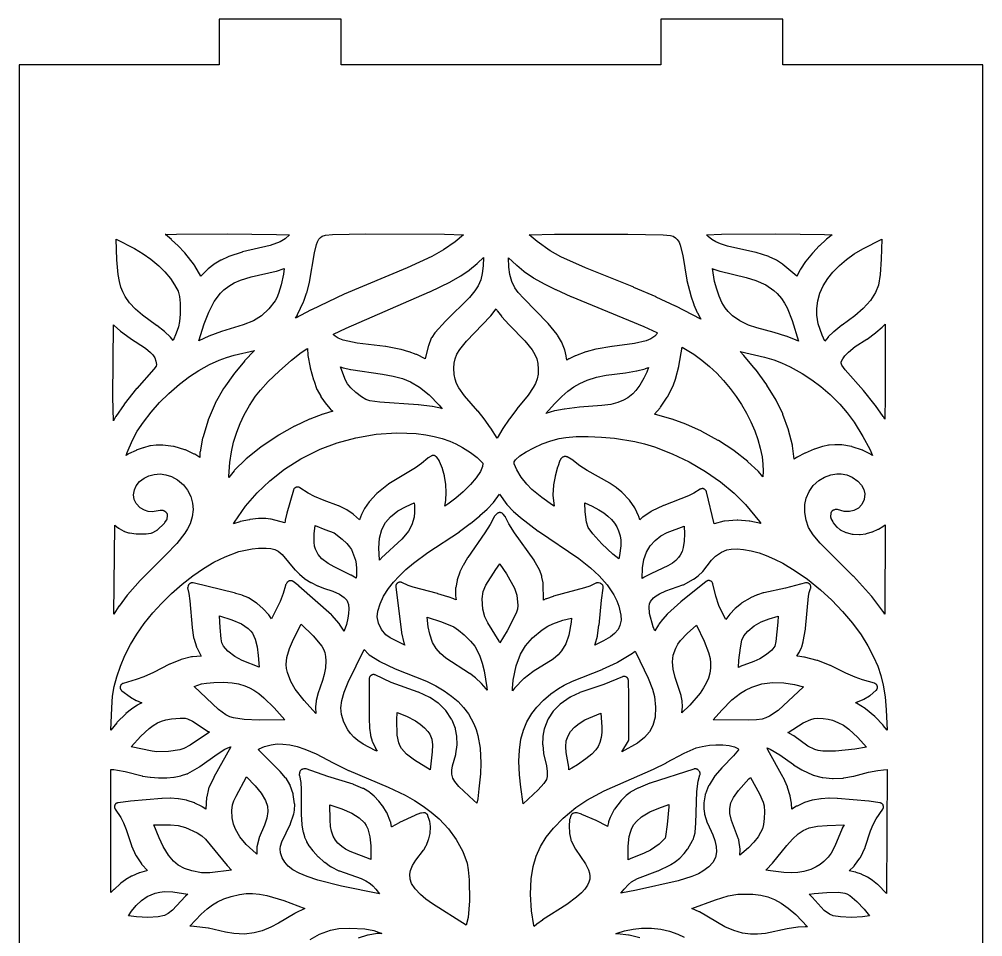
# Model space of a CAD drawing. Header units: millimetres. Extents: x 10 to 410, y 18 to 283.
# Drawn here: x 10 to 73.3, y 86.8 to 147 of the extents above; entities that cross this region are included whole.
import ezdxf

# ---------------------------------------------------------------- set-up
doc = ezdxf.new("R2010")
doc.units = ezdxf.units.MM
doc.layers.add('CUT', color=1, linetype='Continuous')

msp = doc.modelspace()

# ---------------------------------------------------------------- linework, layer by layer
at = {"layer": 'CUT'}
for points in [[(73.268, 144), (60.134, 144), (60.134, 147), (52.134, 147), (52.134, 144), (31.134, 144), (31.134, 147), (23.134, 147), (23.134, 144), (10, 144), (10, 24), (23.134, 24), (23.134, 21), (31.134, 21), (31.134, 24), (52.134, 24), (52.134, 21), (60.134, 21), (60.134, 24), (73.268, 24)], [(20.006, 132.528), (19.989, 132.542), (19.596, 132.857), (19.585, 132.864), (20.321, 132.884), (23.653, 132.904), (26.898, 132.868), (27.751, 132.839), (27.46, 132.593), (27.135, 132.388), (26.474, 132.155), (24.652, 131.723), (24.628, 131.716), (23.758, 131.424), (23.727, 131.412), (23.254, 131.188), (23.227, 131.174), (22.809, 130.917), (22.781, 130.897), (22.411, 130.604), (22.39, 130.586), (21.912, 130.122), (21.527, 130.821), (21.515, 130.84), (21.502, 130.858), (20.87, 131.664), (20.853, 131.683), (20.439, 132.121), (20.427, 132.133)], [(29.172, 127.918), (28.133, 127.376), (28.262, 127.577), (28.281, 127.61), (28.674, 128.453), (28.686, 128.481), (28.869, 129.02), (28.875, 129.04), (29.05, 129.711), (29.055, 129.734), (29.39, 131.666), (29.515, 132.205), (29.584, 132.397), (29.677, 132.565), (29.78, 132.677), (29.897, 132.759), (30.102, 132.817), (30.566, 132.861), (32.747, 132.903), (37.932, 132.888), (39.168, 132.85), (38.629, 132.395), (37.856, 131.859), (37.093, 131.422), (35.478, 130.678), (31.343, 128.96), (31.33, 128.954), (29.18, 127.922)], [(51.834, 128.764), (51.825, 128.768), (50.359, 129.397), (50.354, 129.399), (47.18, 130.686), (45.564, 131.4), (44.865, 131.805), (44.016, 132.406), (43.488, 132.845), (43.503, 132.846), (45.156, 132.883), (49.966, 132.897), (52.28, 132.848), (52.768, 132.805), (52.942, 132.755), (53.094, 132.655), (53.199, 132.549), (53.325, 132.357), (53.41, 132.163), (53.584, 131.484), (53.837, 129.875), (53.842, 129.849), (54.098, 128.855), (54.105, 128.833), (54.298, 128.276), (54.306, 128.257), (54.523, 127.754), (54.533, 127.733), (54.74, 127.345), (54.749, 127.33), (54.766, 127.303), (53.112, 128.162), (53.102, 128.167)], [(55.134, 132.856), (56.12, 132.89), (59.674, 132.901), (62.877, 132.866), (63.387, 132.843), (63.013, 132.557), (62.993, 132.541), (62.551, 132.133), (62.537, 132.12), (62.106, 131.664), (62.094, 131.65), (61.652, 131.114), (61.638, 131.094), (61.292, 130.59), (61.273, 130.558), (61.083, 130.182), (61.073, 130.16), (61.065, 130.136), (61.063, 130.13), (60.146, 130.9), (60.117, 130.921), (59.716, 131.177), (59.687, 131.194), (59.245, 131.406), (59.211, 131.42), (58.386, 131.688), (58.36, 131.695), (56.518, 132.105), (56.053, 132.258), (55.734, 132.397), (55.475, 132.544), (55.238, 132.731)], [(18.127, 131.602), (18.639, 131.241), (19.157, 130.814), (19.555, 130.425), (19.928, 129.98), (20.203, 129.561), (20.424, 129.144), (20.529, 128.805), (20.57, 128.358), (20.57, 127.647), (20.53, 127.159), (20.456, 126.804), (20.311, 126.379), (20.098, 125.912), (19.925, 126.121), (19.9, 126.147), (19.548, 126.477), (19.532, 126.491), (19.032, 126.89), (19.022, 126.898), (18.102, 127.566), (17.624, 127.973), (17.246, 128.376), (16.953, 128.799), (16.801, 129.095), (16.676, 129.42), (16.576, 129.776), (16.488, 130.243), (16.399, 131.203), (16.358, 132.551), (17.572, 131.939)], [(62.47, 127.008), (62.37, 127.571), (62.363, 128.013), (62.43, 128.512), (62.575, 129.006), (62.798, 129.494), (63.097, 129.974), (63.426, 130.388), (63.868, 130.84), (64.321, 131.224), (64.83, 131.588), (65.393, 131.93), (66.645, 132.551), (66.609, 131.248), (66.532, 130.243), (66.418, 129.532), (66.229, 129.06), (65.888, 128.534), (65.41, 128.001), (64.871, 127.53), (64.03, 126.92), (64.019, 126.912), (63.489, 126.486), (63.472, 126.471), (63.128, 126.147), (63.108, 126.126), (62.89, 125.874), (62.72, 126.258)], [(37.07, 126.08), (37.058, 126.052), (36.867, 125.556), (36.857, 125.523), (36.653, 124.696), (36.097, 124.983), (36.066, 124.996), (35.61, 125.166), (35.589, 125.173), (35.084, 125.317), (35.06, 125.322), (34.069, 125.51), (34.048, 125.513), (32.181, 125.728), (31.277, 125.931), (30.951, 126.059), (30.736, 126.191), (30.643, 126.288), (30.628, 126.318), (31.468, 126.715), (36.947, 129.106), (36.956, 129.11), (38.32, 129.765), (38.338, 129.775), (38.986, 130.146), (39.006, 130.159), (39.549, 130.536), (39.568, 130.55), (40.076, 130.971), (40.087, 130.981), (40.485, 131.347), (40.455, 130.814), (40.399, 130.3), (40.3, 129.882), (40.137, 129.505), (39.921, 129.17), (39.557, 128.735), (38.001, 127.19), (37.992, 127.18), (37.31, 126.439), (37.296, 126.422), (37.283, 126.404), (37.086, 126.107)], [(45.805, 125.337), (45.63, 125.776), (45.621, 125.795), (45.611, 125.814), (45.349, 126.262), (45.326, 126.296), (44.738, 127.031), (44.718, 127.053), (43.124, 128.66), (42.77, 129.065), (42.553, 129.362), (42.336, 129.785), (42.212, 130.237), (42.153, 130.732), (42.118, 131.337), (42.658, 130.852), (42.668, 130.844), (43.141, 130.458), (43.159, 130.445), (43.772, 130.023), (43.792, 130.011), (44.462, 129.627), (44.476, 129.619), (45.22, 129.251), (45.23, 129.246), (46.229, 128.8), (46.237, 128.797), (51.017, 126.826), (51.857, 126.431), (51.92, 126.396), (51.746, 126.197), (51.482, 126.017), (51.177, 125.888), (50.41, 125.709), (48.93, 125.522), (48.917, 125.52), (47.877, 125.338), (47.855, 125.333), (47.23, 125.17), (47.202, 125.161), (46.529, 124.909), (46.506, 124.899), (46.11, 124.709), (46.085, 124.695), (45.95, 124.613), (45.915, 124.877), (45.91, 124.904), (45.818, 125.297), (45.812, 125.317)], [(23.76, 129.484), (24.119, 129.693), (24.527, 129.873), (25.221, 130.092), (26.87, 130.464), (26.894, 130.47), (27.4, 130.634), (27.347, 130.261), (27.194, 129.563), (27.03, 129), (26.919, 128.72), (26.8, 128.507), (26.399, 127.986), (25.903, 127.523), (25.387, 127.189), (24.698, 126.929), (23.288, 126.501), (23.271, 126.495), (22.453, 126.191), (22.438, 126.185), (21.785, 125.896), (22.144, 127.007), (22.445, 127.779), (22.801, 128.464), (23.204, 129.005), (23.443, 129.24)], [(60.259, 128.355), (60.417, 128.058), (60.748, 127.224), (61.171, 125.855), (60.871, 125.994), (60.853, 126.002), (60.356, 126.192), (60.34, 126.197), (59.577, 126.438), (59.564, 126.441), (58.433, 126.736), (57.887, 126.925), (57.309, 127.203), (56.834, 127.536), (56.559, 127.804), (56.353, 128.063), (56.139, 128.412), (55.955, 128.811), (55.797, 129.268), (55.663, 129.784), (55.518, 130.632), (55.585, 130.602), (55.608, 130.593), (56.001, 130.459), (56.027, 130.452), (57.727, 130.052), (58.364, 129.854), (59.031, 129.553), (59.559, 129.194), (59.763, 129.002), (60.051, 128.662)], [(42.186, 120.761), (42.178, 120.75), (41.765, 120.138), (41.757, 120.125), (41.381, 119.496), (40.96, 120.154), (40.953, 120.165), (40.536, 120.754), (40.527, 120.766), (40.131, 121.267), (40.122, 121.277), (39.244, 122.281), (38.865, 122.806), (38.717, 123.09), (38.622, 123.366), (38.566, 123.665), (38.535, 124.085), (38.553, 124.41), (38.619, 124.708), (38.741, 125.003), (38.93, 125.315), (39.377, 125.865), (40.938, 127.501), (40.958, 127.523), (41.316, 127.989), (41.39, 127.861), (41.412, 127.828), (41.662, 127.506), (41.675, 127.49), (42.177, 126.933), (42.185, 126.924), (43.203, 125.888), (43.682, 125.293), (43.862, 124.988), (43.983, 124.696), (44.052, 124.401), (44.081, 124.023), (44.064, 123.687), (44.006, 123.383), (43.896, 123.082), (43.757, 122.818), (43.407, 122.311), (42.679, 121.419), (42.671, 121.409)], [(17.699, 122.752), (16.89, 121.731), (16.878, 121.714), (16.342, 120.925), (16.329, 120.903), (16.179, 120.63), (16.151, 122.177), (16.183, 126.943), (16.239, 126.883), (16.261, 126.862), (16.635, 126.535), (16.653, 126.521), (17.284, 126.055), (17.297, 126.045), (18.284, 125.403), (18.626, 125.126), (18.768, 124.972), (18.892, 124.775), (18.973, 124.558), (19.011, 124.342), (18.985, 124.233), (18.845, 124.023), (17.71, 122.766)], [(65.443, 122.62), (65.433, 122.632), (64.23, 123.976), (64.011, 124.288), (63.963, 124.415), (63.977, 124.5), (64.073, 124.709), (64.205, 124.896), (64.443, 125.151), (64.889, 125.511), (65.666, 125.992), (65.685, 126.004), (66.237, 126.41), (66.255, 126.424), (66.666, 126.781), (66.681, 126.795), (66.857, 126.972), (66.854, 122.235), (66.831, 120.749), (66.743, 120.894), (66.733, 120.91), (66.224, 121.642), (66.213, 121.656)], [(28.888, 125.371), (28.92, 125.385), (28.954, 124.955), (28.958, 124.924), (29.108, 124.14), (29.113, 124.12), (29.328, 123.322), (29.335, 123.299), (29.551, 122.701), (29.568, 122.664), (29.792, 122.247), (29.81, 122.218), (30.149, 121.735), (30.166, 121.714), (30.411, 121.429), (30.428, 121.41), (30.582, 121.26), (29.957, 121.078), (29.937, 121.071), (29.072, 120.744), (29.052, 120.736), (28.095, 120.288), (28.078, 120.279), (27.058, 119.709), (27.04, 119.698), (25.875, 118.923), (25.855, 118.908), (24.891, 118.135), (24.869, 118.116), (24.137, 117.388), (24.113, 117.361), (23.761, 116.905), (23.76, 117.001), (23.831, 117.889), (23.939, 118.607), (24.076, 119.224), (24.277, 119.887), (24.5, 120.464), (24.767, 121.029), (25.116, 121.647), (25.522, 122.259), (25.831, 122.655), (26.352, 123.217), (27.06, 123.905), (27.867, 124.619), (28.514, 125.13)], [(53.307, 124.225), (53.535, 125.479), (54.297, 125.011), (54.816, 124.625), (55.318, 124.204), (55.797, 123.752), (56.25, 123.272), (56.676, 122.767), (57.071, 122.241), (57.433, 121.696), (57.76, 121.137), (58.049, 120.565), (58.299, 119.984), (58.506, 119.398), (58.662, 118.842), (58.778, 118.264), (58.832, 117.79), (58.843, 117.32), (58.829, 116.966), (58.535, 117.3), (58.517, 117.318), (57.852, 117.949), (57.832, 117.967), (56.935, 118.669), (56.915, 118.683), (55.913, 119.338), (55.895, 119.349), (54.825, 119.936), (54.807, 119.945), (53.779, 120.412), (53.761, 120.42), (52.881, 120.745), (52.859, 120.752), (51.719, 121.067), (52.08, 121.497), (52.099, 121.522), (52.547, 122.194), (52.562, 122.218), (52.919, 122.897), (52.928, 122.917), (52.936, 122.937), (53.105, 123.431), (53.111, 123.453), (53.303, 124.207)], [(18.153, 120.554), (18.656, 121.208), (19.213, 121.837), (19.815, 122.433), (20.514, 123.036), (21.181, 123.536), (21.802, 123.941), (22.492, 124.326), (23.118, 124.613), (23.611, 124.797), (24.117, 124.944), (25.445, 125.258), (24.794, 124.575), (24.781, 124.56), (24.145, 123.79), (24.131, 123.772), (23.434, 122.774), (23.42, 122.753), (22.874, 121.797), (22.86, 121.767), (22.409, 120.701), (22.399, 120.674), (22.047, 119.514), (22.039, 119.485), (21.871, 118.601), (21.867, 118.578), (21.866, 118.556), (21.857, 118.218), (21.52, 118.436), (21.488, 118.454), (20.915, 118.724), (20.895, 118.732), (20.875, 118.739), (20.18, 118.945), (20.159, 118.95), (20.137, 118.954), (19.434, 119.044), (19.395, 119.046), (19.017, 119.042), (18.983, 119.039), (18.611, 118.988), (18.576, 118.981), (18.153, 118.867), (18.131, 118.859), (17.687, 118.697), (17.666, 118.689), (17.171, 118.46), (17.145, 118.446), (17.012, 118.367), (17.076, 118.551), (17.43, 119.362), (17.751, 119.945)], [(65.404, 119.606), (65.845, 118.782), (66.02, 118.365), (65.928, 118.428), (65.899, 118.446), (65.42, 118.695), (65.4, 118.704), (65.378, 118.712), (64.696, 118.936), (64.674, 118.942), (64.652, 118.947), (64.014, 119.047), (63.979, 119.05), (63.579, 119.062), (63.55, 119.061), (63.173, 119.034), (63.134, 119.028), (62.767, 118.947), (62.74, 118.94), (62.226, 118.773), (62.205, 118.765), (61.598, 118.515), (61.575, 118.505), (61.075, 118.244), (61.057, 118.234), (61.04, 118.222), (60.892, 118.115), (60.779, 118.992), (60.772, 119.027), (60.51, 120.018), (60.503, 120.04), (60.143, 121.057), (60.133, 121.082), (59.729, 121.951), (59.713, 121.98), (59.094, 122.981), (59.082, 122.999), (58.338, 124.019), (58.326, 124.034), (57.586, 124.915), (57.573, 124.929), (57.332, 125.179), (58.933, 124.804), (59.543, 124.631), (60.044, 124.452), (60.623, 124.185), (61.406, 123.74), (62.051, 123.323), (62.639, 122.887), (63.244, 122.366), (63.883, 121.722), (64.364, 121.166), (64.82, 120.537)], [(31.429, 123.301), (31.241, 123.764), (31.102, 124.17), (31.271, 124.114), (31.298, 124.107), (31.76, 124.003), (31.781, 123.999), (33.85, 123.702), (34.552, 123.572), (35.156, 123.406), (35.687, 123.194), (36.283, 122.851), (36.913, 122.346), (37.576, 121.671), (37.779, 121.429), (37.773, 121.431), (37.747, 121.438), (37.145, 121.565), (37.118, 121.569), (36.206, 121.673), (36.195, 121.674), (33.672, 121.857), (33.03, 121.954), (32.759, 122.044), (32.468, 122.208), (32.098, 122.485), (31.766, 122.803), (31.561, 123.06)], [(48.847, 121.712), (48.264, 121.632), (46.796, 121.53), (46.782, 121.528), (45.811, 121.41), (45.792, 121.407), (45.164, 121.288), (45.138, 121.282), (44.585, 121.121), (45.143, 121.75), (45.639, 122.24), (46.022, 122.574), (46.407, 122.856), (46.806, 123.09), (47.295, 123.309), (47.911, 123.5), (48.532, 123.626), (49.806, 123.787), (49.819, 123.789), (50.534, 123.915), (50.554, 123.92), (51.097, 124.058), (51.131, 124.069), (51.312, 124.141), (51.206, 123.829), (51.022, 123.426), (50.753, 122.971), (50.498, 122.63), (50.284, 122.403), (49.969, 122.148), (49.688, 121.98), (49.31, 121.827)], [(30.98, 115.051), (30.953, 115.062), (30.013, 115.405), (29.377, 115.674), (28.97, 115.886), (28.428, 116.241), (28.404, 116.255), (28.379, 116.267), (28.353, 116.276), (28.326, 116.282), (28.299, 116.286), (28.272, 116.287), (28.244, 116.286), (28.217, 116.281), (28.19, 116.274), (28.165, 116.265), (28.14, 116.253), (28.116, 116.238), (28.094, 116.221), (28.074, 116.203), (28.056, 116.182), (28.04, 116.16), (28.026, 116.136), (28.015, 116.111), (28.006, 116.085), (27.571, 114.579), (27.567, 114.562), (27.466, 114.105), (27.46, 114.072), (27.447, 113.932), (26.547, 114.175), (26.524, 114.18), (26.502, 114.183), (26.191, 114.215), (26.161, 114.217), (25.741, 114.215), (25.71, 114.213), (25.141, 114.147), (25.116, 114.143), (24.514, 114.019), (24.485, 114.011), (24.078, 113.88), (24.139, 113.979), (24.863, 115.021), (25.614, 115.903), (26.444, 116.7), (27.419, 117.46), (28.497, 118.135), (29.756, 118.763), (30.869, 119.185), (32.107, 119.522), (33.446, 119.75), (34.777, 119.841), (35.46, 119.833), (36.053, 119.793), (36.7, 119.711), (37.249, 119.605), (37.772, 119.469), (38.265, 119.302), (38.66, 119.132), (39.116, 118.89), (39.633, 118.561), (40.069, 118.228), (40.364, 117.941), (40.432, 117.845), (40.434, 117.84), (40.417, 117.63), (40.278, 117.306), (40.008, 116.898), (39.626, 116.443), (39.149, 115.968), (38.672, 115.556), (38.148, 115.16), (37.949, 115.027), (38.013, 115.41), (38.017, 115.446), (38.034, 115.897), (38.034, 115.922), (38.007, 116.451), (38.005, 116.478), (37.93, 116.984), (37.923, 117.015), (37.802, 117.472), (37.79, 117.507), (37.601, 117.964), (37.587, 117.992), (37.571, 118.018), (37.416, 118.238), (37.399, 118.26), (37.379, 118.28), (37.358, 118.298), (37.335, 118.314), (37.311, 118.328), (37.285, 118.339), (37.259, 118.347), (37.232, 118.353), (37.204, 118.356), (37.176, 118.357), (37.148, 118.354), (37.121, 118.349), (37.094, 118.341), (37.068, 118.331), (37.044, 118.318), (36.86, 118.208), (36.84, 118.195), (36.821, 118.18), (36.414, 117.831), (36.03, 117.557), (34.268, 116.489), (34.237, 116.468), (33.474, 115.852), (33.445, 115.825), (32.996, 115.343), (32.971, 115.311), (32.67, 114.876), (32.649, 114.841), (32.488, 114.516), (32.475, 114.484), (32.351, 114.131), (31.949, 114.491), (31.919, 114.514), (31.511, 114.791), (31.475, 114.811)], [(54.871, 116.183), (54.843, 116.182), (54.815, 116.179), (54.787, 116.173), (54.761, 116.164), (54.735, 116.152), (54.71, 116.138), (54.304, 115.877), (53.956, 115.704), (52.324, 115.078), (52.304, 115.07), (51.527, 114.702), (51.492, 114.682), (50.939, 114.314), (50.913, 114.294), (50.889, 114.271), (50.761, 114.133), (50.688, 114.36), (50.673, 114.397), (50.442, 114.874), (50.432, 114.893), (50.42, 114.912), (50.067, 115.418), (50.054, 115.435), (50.04, 115.451), (49.592, 115.921), (49.569, 115.943), (49.217, 116.237), (49.199, 116.251), (48.806, 116.527), (48.781, 116.543), (47.287, 117.375), (46.819, 117.685), (46.291, 118.096), (46.27, 118.111), (46.246, 118.124), (45.97, 118.264), (45.945, 118.276), (45.919, 118.285), (45.892, 118.291), (45.864, 118.294), (45.836, 118.295), (45.809, 118.293), (45.781, 118.288), (45.755, 118.28), (45.729, 118.27), (45.704, 118.258), (45.681, 118.243), (45.659, 118.225), (45.639, 118.206), (45.566, 118.128), (45.547, 118.106), (45.531, 118.082), (45.518, 118.057), (45.507, 118.031), (45.36, 117.622), (45.353, 117.6), (45.192, 117.001), (45.188, 116.983), (45.081, 116.436), (45.076, 116.396), (45.046, 115.797), (45.045, 115.776), (45.047, 115.754), (45.121, 115.028), (45.022, 115.091), (44.316, 115.608), (43.669, 116.135), (43.329, 116.464), (42.953, 116.939), (42.667, 117.416), (42.509, 117.815), (42.49, 117.941), (42.491, 117.945), (42.592, 118.083), (42.879, 118.332), (43.29, 118.603), (43.787, 118.871), (44.337, 119.117), (44.904, 119.323), (45.458, 119.474), (45.884, 119.547), (46.566, 119.599), (47.367, 119.606), (48.229, 119.57), (49.094, 119.496), (50.431, 119.287), (51.049, 119.128), (51.711, 118.919), (52.876, 118.47), (53.999, 117.931), (55.063, 117.314), (56.053, 116.627), (56.948, 115.881), (57.683, 115.137), (58.602, 114.021), (58.696, 113.885), (57.966, 114.044), (57.933, 114.049), (57.186, 114.119), (57.161, 114.12), (57.135, 114.119), (56.318, 114.049), (56.295, 114.046), (56.273, 114.041), (55.625, 113.876), (55.135, 115.966), (55.127, 115.994), (55.116, 116.02), (55.103, 116.045), (55.088, 116.068), (55.07, 116.09), (55.05, 116.11), (55.028, 116.128), (55.005, 116.143), (54.98, 116.157), (54.954, 116.167), (54.927, 116.175), (54.899, 116.18)], [(18.668, 113.268), (18.696, 113.277), (18.722, 113.288), (19.014, 113.435), (19.038, 113.449), (19.06, 113.464), (19.081, 113.482), (19.525, 113.902), (19.546, 113.924), (19.564, 113.949), (19.67, 114.106), (19.683, 114.127), (19.694, 114.15), (19.703, 114.173), (19.71, 114.196), (19.715, 114.221), (19.737, 114.366), (19.74, 114.393), (19.74, 114.42), (19.737, 114.447), (19.732, 114.473), (19.725, 114.499), (19.715, 114.525), (19.702, 114.549), (19.687, 114.571), (19.67, 114.593), (19.651, 114.612), (19.631, 114.63), (19.558, 114.685), (19.538, 114.7), (19.515, 114.713), (19.492, 114.723), (19.468, 114.732), (19.444, 114.738), (19.419, 114.742), (19.328, 114.752), (19.302, 114.754), (19.276, 114.753), (19.25, 114.75), (18.729, 114.661), (18.463, 114.678), (18.213, 114.757), (17.939, 114.924), (17.683, 115.202), (17.55, 115.476), (17.505, 115.775), (17.562, 116.104), (17.68, 116.363), (17.903, 116.645), (18.208, 116.877), (18.517, 117.022), (18.855, 117.113), (19.251, 117.144), (19.635, 117.097), (20.002, 116.981), (20.392, 116.769), (20.778, 116.44), (21.056, 116.084), (21.263, 115.675), (21.386, 115.223), (21.415, 114.805), (21.357, 114.324), (21.215, 113.872), (21.057, 113.549), (20.874, 113.257), (20.337, 112.576), (19.629, 111.824), (17.95, 110.167), (17.938, 110.154), (17.099, 109.215), (17.083, 109.195), (16.55, 108.474), (16.539, 108.457), (16.216, 107.943), (16.272, 113.793), (16.521, 113.591), (16.541, 113.577), (16.562, 113.564), (16.872, 113.392), (16.895, 113.381), (16.919, 113.372), (17.179, 113.286), (17.204, 113.278), (17.23, 113.274), (17.684, 113.213), (17.722, 113.21), (18.3, 113.212), (18.322, 113.213), (18.343, 113.215), (18.64, 113.262)], [(65.456, 116.132), (65.52, 115.85), (65.479, 115.467), (65.335, 115.144), (65.109, 114.9), (64.809, 114.737), (64.511, 114.673), (64.171, 114.689), (63.738, 114.806), (63.712, 114.812), (63.685, 114.815), (63.659, 114.815), (63.632, 114.814), (63.606, 114.809), (63.58, 114.802), (63.481, 114.771), (63.455, 114.761), (63.431, 114.749), (63.408, 114.735), (63.386, 114.719), (63.366, 114.7), (63.348, 114.679), (63.332, 114.657), (63.318, 114.634), (63.306, 114.609), (63.297, 114.583), (63.291, 114.557), (63.287, 114.53), (63.273, 114.379), (63.272, 114.354), (63.273, 114.328), (63.277, 114.302), (63.283, 114.277), (63.291, 114.253), (63.301, 114.229), (63.419, 113.993), (63.436, 113.963), (63.456, 113.936), (63.672, 113.681), (63.691, 113.661), (63.713, 113.642), (63.911, 113.486), (63.934, 113.47), (63.959, 113.456), (64.245, 113.313), (64.273, 113.301), (64.303, 113.292), (64.692, 113.195), (64.72, 113.189), (64.749, 113.186), (65.173, 113.171), (65.196, 113.171), (65.22, 113.173), (65.587, 113.222), (65.627, 113.231), (65.998, 113.336), (66.034, 113.349), (66.4, 113.51), (66.43, 113.526), (66.713, 113.695), (66.732, 113.707), (66.856, 113.796), (66.843, 108.006), (66.841, 107.929), (66.73, 108.117), (66.711, 108.145), (65.978, 109.1), (65.963, 109.118), (64.771, 110.431), (64.761, 110.441), (62.587, 112.593), (62.127, 113.152), (61.834, 113.639), (61.665, 114.108), (61.585, 114.622), (61.59, 115.135), (61.677, 115.554), (61.868, 115.996), (62.144, 116.382), (62.501, 116.705), (62.87, 116.926), (63.293, 117.084), (63.678, 117.16), (63.98, 117.16), (64.35, 117.081), (64.699, 116.929), (65.062, 116.672), (65.299, 116.412)], [(47.878, 109.982), (47.852, 109.97), (47.476, 109.787), (47.125, 109.662), (45.074, 109.112), (45.051, 109.105), (44.611, 108.946), (44.588, 108.936), (44.418, 108.858), (44.397, 109.948), (44.396, 109.97), (44.393, 109.992), (44.325, 110.379), (44.32, 110.402), (44.313, 110.424), (44.18, 110.8), (44.171, 110.822), (44.16, 110.844), (43.817, 111.454), (43.801, 111.479), (42.531, 113.27), (42.148, 113.875), (41.938, 114.302), (41.927, 114.323), (41.913, 114.343), (41.898, 114.362), (41.766, 114.514), (41.747, 114.534), (41.725, 114.552), (41.702, 114.568), (41.677, 114.582), (41.651, 114.593), (41.624, 114.601), (41.596, 114.607), (41.569, 114.609), (41.54, 114.609), (41.512, 114.606), (41.485, 114.601), (41.458, 114.592), (41.432, 114.581), (41.407, 114.567), (41.384, 114.551), (41.362, 114.533), (41.343, 114.512), (41.196, 114.342), (41.176, 114.316), (41.16, 114.288), (40.917, 113.821), (40.583, 113.289), (39.45, 111.662), (39.439, 111.644), (39.144, 111.144), (39.133, 111.123), (38.941, 110.727), (38.929, 110.697), (38.756, 110.203), (38.749, 110.182), (38.745, 110.16), (38.66, 109.688), (38.657, 109.664), (38.656, 109.64), (38.653, 109.172), (38.655, 109.14), (38.684, 108.873), (38.56, 108.93), (38.54, 108.939), (38.169, 109.076), (38.153, 109.082), (37.484, 109.282), (37.474, 109.285), (35.875, 109.701), (35.542, 109.818), (35.127, 110.012), (35.102, 110.022), (35.075, 110.03), (35.049, 110.035), (35.022, 110.038), (34.995, 110.038), (34.968, 110.035), (34.941, 110.03), (34.915, 110.023), (34.89, 110.012), (34.866, 110), (34.843, 109.985), (34.822, 109.968), (34.803, 109.949), (34.785, 109.928), (34.77, 109.906), (34.757, 109.882), (34.746, 109.857), (34.738, 109.832), (34.732, 109.805), (34.729, 109.778), (34.728, 109.751), (34.73, 109.724), (35.099, 106.737), (35.105, 106.706), (35.264, 106.05), (35.271, 106.023), (35.282, 105.998), (35.329, 105.895), (34.349, 106.385), (34.076, 106.573), (33.785, 106.94), (33.591, 107.354), (33.511, 107.768), (33.545, 108.141), (33.689, 108.62), (33.921, 109.114), (34.243, 109.62), (34.565, 110.029), (34.947, 110.444), (35.387, 110.863), (35.885, 111.285), (36.825, 111.982), (38.898, 113.351), (38.911, 113.361), (39.612, 113.883), (39.623, 113.891), (40.243, 114.398), (40.254, 114.408), (40.728, 114.84), (40.742, 114.854), (41.122, 115.251), (41.146, 115.28), (41.528, 115.808), (42.017, 115.143), (42.04, 115.115), (42.433, 114.704), (42.449, 114.689), (42.888, 114.298), (42.905, 114.284), (44.085, 113.394), (44.097, 113.386), (46.751, 111.591), (47.518, 110.985), (48.087, 110.459), (48.615, 109.857), (49.038, 109.207), (49.23, 108.819), (49.371, 108.459), (49.508, 107.864), (49.515, 107.537), (49.444, 107.191), (49.323, 106.938), (49.095, 106.662), (48.826, 106.45), (48.356, 106.181), (47.785, 105.906), (47.799, 105.934), (47.808, 105.956), (47.815, 105.979), (47.964, 106.505), (47.971, 106.541), (48.068, 107.206), (48.07, 107.22), (48.225, 108.863), (48.346, 109.651), (48.349, 109.679), (48.349, 109.706), (48.347, 109.733), (48.342, 109.76), (48.334, 109.786), (48.323, 109.812), (48.311, 109.836), (48.296, 109.859), (48.278, 109.88), (48.259, 109.9), (48.238, 109.917), (48.215, 109.933), (48.191, 109.946), (48.166, 109.957), (48.14, 109.965), (48.046, 109.99), (48.018, 109.995), (47.99, 109.998), (47.961, 109.998), (47.933, 109.995), (47.906, 109.99)], [(34.374, 114.336), (34.859, 114.719), (35.41, 115.019), (35.941, 115.239), (35.954, 115.079), (35.952, 114.637), (35.921, 114.317), (35.786, 113.804), (35.566, 113.393), (35.372, 113.138), (35.118, 112.866), (33.795, 111.628), (33.773, 111.604), (33.665, 111.476), (33.661, 111.501), (33.602, 112.272), (33.654, 112.935), (33.814, 113.506), (34.048, 113.947)], [(49.376, 111.575), (48.981, 111.88), (48.256, 112.561), (47.663, 113.205), (47.355, 113.631), (47.245, 113.987), (47.154, 114.66), (47.14, 115.251), (47.62, 115.033), (48.062, 114.793), (48.38, 114.586), (48.655, 114.369), (48.889, 114.145), (49.081, 113.911), (49.236, 113.668), (49.353, 113.415), (49.45, 113.086), (49.493, 112.799), (49.499, 112.423), (49.422, 111.792)], [(29.447, 112.211), (29.396, 112.396), (29.359, 112.672), (29.368, 113.213), (29.436, 113.771), (30.057, 113.503), (30.07, 113.497), (30.673, 113.272), (31.214, 112.863), (31.515, 112.573), (31.689, 112.368), (31.806, 112.174), (31.957, 111.843), (32.073, 111.493), (32.122, 111.251), (32.151, 110.911), (32.146, 110.478), (32.128, 110.297), (31.803, 110.496), (31.779, 110.509), (30.683, 111.041), (30.278, 111.27), (29.869, 111.58), (29.628, 111.854)], [(53.661, 113.71), (53.673, 113.204), (53.655, 112.722), (53.598, 112.324), (53.52, 112.052), (53.41, 111.817), (53.3, 111.655), (53.119, 111.462), (52.887, 111.28), (52.596, 111.105), (51.524, 110.614), (51.51, 110.607), (51.04, 110.361), (51.019, 110.349), (50.914, 110.281), (50.926, 110.991), (51.023, 111.532), (51.192, 112.011), (51.434, 112.427), (51.747, 112.786), (52.136, 113.089), (52.536, 113.306)], [(21.19, 109.946), (21.169, 109.929), (21.149, 109.91), (21.132, 109.889), (21.117, 109.866), (21.104, 109.843), (21.093, 109.818), (21.084, 109.792), (21.066, 109.722), (21.06, 109.694), (21.057, 109.665), (21.057, 109.636), (21.06, 109.607), (21.066, 109.578), (21.14, 109.3), (21.206, 108.821), (21.353, 107.063), (21.355, 107.046), (21.447, 106.417), (21.451, 106.395), (21.457, 106.373), (21.64, 105.792), (21.648, 105.771), (21.657, 105.751), (21.942, 105.179), (21.367, 105.138), (21.342, 105.135), (21.317, 105.13), (20.63, 104.952), (20.595, 104.94), (19.895, 104.655), (19.873, 104.645), (18.809, 104.102), (18.178, 103.822), (17.686, 103.64), (16.83, 103.397), (16.804, 103.388), (16.78, 103.377), (16.756, 103.364), (16.734, 103.348), (16.714, 103.33), (16.695, 103.311), (16.678, 103.29), (16.664, 103.267), (16.651, 103.243), (16.641, 103.218), (16.634, 103.191), (16.629, 103.165), (16.627, 103.138), (16.627, 103.111), (16.63, 103.084), (16.635, 103.058), (16.643, 103.032), (16.654, 103.007), (16.666, 102.983), (16.682, 102.96), (16.699, 102.94), (16.718, 102.92), (16.739, 102.903), (17.274, 102.502), (17.308, 102.481), (17.678, 102.277), (17.709, 102.262), (18.053, 102.124), (17.786, 101.982), (17.759, 101.966), (17.387, 101.714), (17.369, 101.7), (17.008, 101.409), (16.987, 101.39), (16.431, 100.839), (16.407, 100.812), (16.02, 100.315), (16.07, 101.781), (16.133, 102.563), (16.23, 103.186), (16.398, 103.834), (16.638, 104.53), (16.931, 105.217), (17.312, 105.956), (17.713, 106.619), (18.211, 107.329), (18.768, 108.022), (19.331, 108.641), (20.002, 109.298), (20.697, 109.906), (21.406, 110.463), (22.101, 110.945), (22.782, 111.352), (23.512, 111.714), (24.416, 112.046), (25.288, 112.235), (25.703, 112.274), (26.205, 112.279), (26.528, 112.249), (26.783, 112.184), (26.999, 112.077), (27.262, 111.864), (28.092, 110.86), (28.111, 110.839), (28.372, 110.58), (28.393, 110.561), (28.738, 110.283), (28.763, 110.266), (29.141, 110.023), (29.167, 110.008), (29.578, 109.802), (29.601, 109.791), (29.968, 109.647), (29.987, 109.64), (30.599, 109.451), (31.024, 109.254), (31.339, 109.03), (31.503, 108.855), (31.562, 108.759), (31.612, 108.583), (31.631, 108.289), (31.621, 107.99), (31.575, 107.682), (31.478, 107.271), (31.332, 106.836), (31.328, 106.826), (31.038, 107.293), (31.024, 107.313), (31.008, 107.332), (30.526, 107.871), (30.503, 107.893), (28.366, 109.788), (28.35, 109.802), (27.986, 110.08), (27.963, 110.095), (27.939, 110.108), (27.914, 110.119), (27.888, 110.128), (27.861, 110.133), (27.834, 110.137), (27.807, 110.137), (27.779, 110.135), (27.753, 110.13), (27.726, 110.122), (27.701, 110.112), (27.676, 110.1), (27.653, 110.085), (27.632, 110.068), (27.612, 110.049), (27.594, 110.029), (27.579, 110.006), (27.516, 109.906), (27.502, 109.882), (27.491, 109.857), (27.483, 109.831), (27.338, 109.301), (27.133, 108.768), (26.571, 107.63), (26.387, 107.889), (26.366, 107.916), (26.047, 108.265), (26.024, 108.288), (25.601, 108.655), (25.584, 108.669), (25.566, 108.682), (25.046, 109.005), (25.026, 109.017), (25.005, 109.027), (24.657, 109.17), (24.629, 109.18), (24.207, 109.304), (24.195, 109.307), (21.422, 109.991), (21.395, 109.996), (21.368, 109.999), (21.341, 109.999), (21.314, 109.996), (21.288, 109.991), (21.262, 109.983), (21.237, 109.973), (21.213, 109.96)], [(61.867, 109.941), (61.844, 109.956), (61.82, 109.969), (61.794, 109.979), (61.768, 109.987), (61.741, 109.992), (61.713, 109.995), (61.686, 109.994), (61.658, 109.992), (61.631, 109.986), (60.319, 109.644), (58.883, 109.336), (58.858, 109.329), (58.483, 109.211), (58.455, 109.201), (58.022, 109.012), (57.989, 108.995), (57.454, 108.672), (57.421, 108.648), (57.006, 108.307), (56.979, 108.281), (56.673, 107.952), (56.654, 107.928), (56.396, 107.581), (56.191, 107.953), (55.947, 108.5), (55.745, 109.117), (55.549, 109.932), (55.541, 109.958), (55.532, 109.983), (55.519, 110.007), (55.505, 110.03), (55.488, 110.051), (55.469, 110.07), (55.449, 110.088), (55.427, 110.103), (55.404, 110.116), (55.38, 110.127), (55.354, 110.136), (55.328, 110.142), (55.301, 110.146), (55.275, 110.147), (55.248, 110.145), (55.221, 110.141), (55.195, 110.135), (55.17, 110.126), (55.146, 110.114), (55.123, 110.101), (55.101, 110.085), (53.452, 108.754), (53.439, 108.744), (52.572, 107.957), (52.553, 107.939), (52.251, 107.608), (52.235, 107.589), (51.996, 107.276), (51.976, 107.246), (51.74, 106.835), (51.627, 107.101), (51.38, 107.989), (51.358, 108.448), (51.391, 108.615), (51.45, 108.761), (51.655, 109.022), (51.816, 109.15), (52.032, 109.279), (52.466, 109.468), (53.582, 109.858), (53.602, 109.866), (53.622, 109.875), (54.278, 110.226), (54.297, 110.237), (54.316, 110.25), (54.589, 110.457), (54.613, 110.477), (54.86, 110.713), (54.886, 110.742), (55.467, 111.478), (55.73, 111.748), (56.107, 112.01), (56.468, 112.154), (56.746, 112.21), (57.132, 112.23), (57.568, 112.194), (58.062, 112.102), (58.593, 111.958), (59.054, 111.794), (59.592, 111.56), (60.141, 111.278), (60.95, 110.792), (61.756, 110.226), (62.607, 109.541), (63.362, 108.85), (64.07, 108.117), (64.716, 107.357), (65.283, 106.582), (65.726, 105.866), (66.096, 105.148), (66.372, 104.518), (66.582, 103.906), (66.738, 103.278), (66.858, 102.52), (66.933, 101.647), (66.983, 100.313), (66.734, 100.627), (66.719, 100.644), (66.209, 101.192), (66.183, 101.217), (65.572, 101.725), (65.539, 101.748), (64.978, 102.09), (64.96, 102.101), (64.94, 102.109), (64.909, 102.123), (64.913, 102.124), (64.938, 102.133), (65.424, 102.334), (65.458, 102.351), (65.843, 102.576), (65.864, 102.589), (65.883, 102.604), (66.256, 102.919), (66.276, 102.938), (66.294, 102.959), (66.31, 102.981), (66.324, 103.005), (66.335, 103.03), (66.344, 103.056), (66.351, 103.083), (66.354, 103.11), (66.355, 103.138), (66.353, 103.165), (66.349, 103.192), (66.341, 103.219), (66.332, 103.245), (66.32, 103.269), (66.305, 103.293), (66.288, 103.315), (66.269, 103.335), (66.249, 103.353), (66.226, 103.369), (66.202, 103.382), (66.177, 103.394), (66.151, 103.402), (65.366, 103.624), (64.895, 103.792), (64.269, 104.063), (63.268, 104.562), (63.245, 104.572), (62.434, 104.888), (62.402, 104.898), (61.562, 105.114), (61.528, 105.121), (61.12, 105.172), (61.095, 105.174), (61.061, 105.175), (61.2, 105.39), (61.212, 105.409), (61.222, 105.43), (61.366, 105.757), (61.378, 105.789), (61.476, 106.114), (61.484, 106.146), (61.627, 106.964), (61.63, 106.987), (61.832, 109.127), (61.873, 109.359), (61.966, 109.622), (61.974, 109.648), (61.979, 109.675), (61.982, 109.702), (61.981, 109.73), (61.979, 109.757), (61.973, 109.784), (61.965, 109.811), (61.954, 109.836), (61.941, 109.86), (61.926, 109.883), (61.908, 109.904), (61.889, 109.924)], [(41.559, 111.23), (41.991, 110.578), (42.524, 109.652), (42.683, 109.179), (42.744, 108.516), (42.718, 108.273), (42.627, 107.995), (42.037, 106.846), (41.563, 106.057), (41.522, 106.139), (41.51, 106.159), (40.76, 107.375), (40.563, 107.773), (40.443, 108.259), (40.399, 108.938), (40.459, 109.427), (40.629, 109.838), (41.287, 110.881), (41.551, 111.24)], [(24.145, 105.157), (23.694, 105.51), (23.421, 105.841), (23.312, 106.06), (23.258, 106.321), (23.19, 107.063), (23.151, 107.84), (23.961, 107.569), (24.588, 107.298), (25.033, 107.005), (25.206, 106.832), (25.315, 106.684), (25.5, 106.295), (25.626, 105.791), (25.698, 105.23), (25.753, 104.465), (24.63, 104.904)], [(40.53, 104.22), (40.706, 103.134), (40.717, 102.951), (40.672, 103.014), (40.657, 103.035), (40.364, 103.377), (40.341, 103.4), (39.982, 103.732), (39.962, 103.748), (39.591, 104.033), (39.573, 104.046), (38.02, 105.048), (37.663, 105.357), (37.384, 105.679), (37.145, 106.083), (36.956, 106.619), (36.862, 107.112), (36.795, 107.744), (37.737, 107.437), (38.542, 107.109), (38.85, 106.896), (39.215, 106.585), (39.63, 106.17), (39.909, 105.836), (40.079, 105.561), (40.245, 105.184), (40.398, 104.726)], [(42.64, 104.536), (42.925, 105.306), (43.241, 105.856), (43.701, 106.387), (44.336, 106.909), (44.712, 107.144), (45.032, 107.308), (45.702, 107.55), (46.27, 107.68), (46.251, 107.417), (46.095, 106.555), (45.893, 105.994), (45.613, 105.526), (45.386, 105.265), (45.058, 104.986), (43.75, 104.168), (43.73, 104.155), (43.152, 103.721), (43.136, 103.708), (43.121, 103.693), (42.546, 103.11), (42.522, 103.083), (42.386, 102.903), (42.387, 103.048), (42.44, 103.609)], [(57.839, 106.831), (58.259, 107.178), (58.713, 107.436), (59.242, 107.64), (59.829, 107.801), (59.818, 107.421), (59.679, 106.148), (59.605, 105.834), (59.413, 105.582), (59.072, 105.29), (58.621, 105.015), (58.243, 104.84), (57.347, 104.494), (57.327, 104.485), (57.234, 104.44), (57.258, 104.923), (57.353, 105.739), (57.454, 106.235), (57.583, 106.509)], [(29.604, 102.714), (29.596, 102.687), (29.494, 102.27), (29.49, 102.248), (29.487, 102.226), (29.456, 101.847), (29.455, 101.827), (29.456, 101.806), (29.482, 101.415), (28.712, 102.27), (28.125, 103.023), (27.836, 103.509), (27.604, 104.104), (27.548, 104.369), (27.529, 104.633), (27.573, 105.092), (27.745, 105.68), (28.014, 106.299), (28.503, 107.277), (29.296, 106.51), (29.877, 105.828), (29.982, 105.649), (30.066, 105.424), (30.119, 105.165), (30.138, 104.876), (30.106, 104.411), (30.021, 103.972), (29.909, 103.578)], [(54.938, 103.099), (54.703, 102.762), (54.038, 101.966), (53.518, 101.454), (53.548, 101.86), (53.549, 101.895), (53.534, 102.215), (53.53, 102.251), (53.473, 102.569), (53.463, 102.609), (53.074, 103.775), (52.943, 104.329), (52.902, 104.815), (52.948, 105.249), (53.108, 105.716), (53.243, 105.959), (53.419, 106.207), (53.854, 106.678), (54.468, 107.224), (54.984, 106.169), (55.267, 105.425), (55.362, 105.038), (55.401, 104.741), (55.402, 104.4), (55.355, 104.072), (55.259, 103.743), (55.112, 103.405)], [(33.277, 103.972), (33.25, 103.972), (33.223, 103.97), (33.197, 103.965), (33.171, 103.958), (33.146, 103.948), (33.122, 103.936), (33.099, 103.921), (33.078, 103.905), (33.059, 103.887), (33.041, 103.866), (33.025, 103.845), (33.012, 103.821), (33.001, 103.797), (32.992, 103.772), (32.986, 103.745), (32.982, 103.719), (32.98, 103.692), (32.982, 101.103), (32.983, 101.092), (33.007, 100.47), (33.009, 100.449), (33.06, 100.014), (33.063, 99.993), (33.068, 99.972), (33.171, 99.598), (33.178, 99.575), (33.187, 99.553), (33.384, 99.133), (33.397, 99.109), (33.501, 98.933), (33.364, 98.988), (32.573, 99.406), (32.226, 99.653), (31.975, 99.873), (31.758, 100.107), (31.576, 100.35), (31.315, 100.844), (31.16, 101.349), (31.117, 101.78), (31.176, 102.267), (31.333, 102.807), (31.606, 103.484), (32.65, 105.613), (32.931, 105.32), (32.955, 105.298), (32.981, 105.279), (33.649, 104.847), (33.681, 104.829), (34.679, 104.355), (34.695, 104.348), (36.738, 103.529), (37.352, 103.227), (37.902, 102.906), (38.389, 102.565), (38.815, 102.202), (39.182, 101.815), (39.491, 101.404), (39.852, 100.744), (39.999, 100.369), (40.117, 99.969), (40.262, 99.147), (40.307, 98.157), (40.278, 97.463), (40.182, 96.476), (40.102, 95.809), (40.042, 95.533), (39.843, 95.694), (38.86, 96.629), (38.604, 96.95), (38.478, 97.176), (38.404, 97.431), (38.401, 97.705), (38.453, 97.979), (38.658, 98.732), (38.666, 98.768), (38.746, 99.359), (38.748, 99.38), (38.749, 99.402), (38.74, 99.884), (38.739, 99.906), (38.736, 99.929), (38.653, 100.383), (38.647, 100.409), (38.638, 100.435), (38.422, 100.984), (38.409, 101.011), (38.394, 101.037), (38.011, 101.607), (37.995, 101.628), (37.976, 101.649), (37.557, 102.066), (37.538, 102.084), (37.517, 102.1), (36.996, 102.452), (36.976, 102.465), (36.956, 102.475), (36.216, 102.815), (36.192, 102.825), (34.421, 103.452), (33.38, 103.945), (33.356, 103.956), (33.33, 103.964), (33.304, 103.969)], [(49.949, 103.732), (49.932, 103.754), (49.914, 103.773), (49.893, 103.791), (49.871, 103.807), (49.848, 103.82), (49.823, 103.832), (49.798, 103.84), (49.771, 103.846), (49.744, 103.85), (49.717, 103.851), (49.69, 103.85), (49.664, 103.846), (49.637, 103.839), (49.612, 103.83), (48.379, 103.314), (46.819, 102.794), (46.788, 102.782), (46.211, 102.51), (46.189, 102.499), (46.168, 102.485), (45.527, 102.031), (45.508, 102.017), (45.49, 102.001), (45.102, 101.613), (45.083, 101.592), (45.067, 101.569), (44.737, 101.07), (44.721, 101.044), (44.709, 101.017), (44.493, 100.457), (44.485, 100.433), (44.479, 100.407), (44.391, 99.934), (44.388, 99.913), (44.387, 99.893), (44.37, 99.389), (44.371, 99.351), (44.425, 98.82), (44.431, 98.785), (44.617, 97.989), (44.674, 97.612), (44.673, 97.269), (44.612, 97.082), (44.447, 96.827), (44.077, 96.407), (43.098, 95.48), (42.938, 96.583), (42.851, 97.39), (42.811, 98.284), (42.839, 99.012), (42.943, 99.735), (43.103, 100.327), (43.327, 100.868), (43.653, 101.42), (43.981, 101.841), (44.419, 102.291), (44.901, 102.703), (45.401, 103.05), (45.792, 103.273), (46.328, 103.531), (48.282, 104.315), (48.296, 104.321), (49.269, 104.776), (49.292, 104.789), (50.166, 105.303), (50.184, 105.315), (50.202, 105.328), (50.436, 105.52), (50.492, 105.428), (51.29, 103.73), (51.573, 103.023), (51.706, 102.534), (51.783, 101.822), (51.75, 101.186), (51.603, 100.638), (51.378, 100.216), (51.058, 99.836), (50.591, 99.467), (49.569, 98.903), (49.998, 99.62), (50.01, 99.642), (50.02, 99.665), (50.028, 99.689), (50.033, 99.714), (50.037, 99.739), (50.038, 99.764), (50.033, 102.561), (50.033, 102.57), (50, 103.581), (49.998, 103.607), (49.993, 103.634), (49.986, 103.66), (49.976, 103.685), (49.964, 103.709)], [(21.957, 103.354), (22.295, 103.415), (22.783, 103.457), (23.407, 103.464), (23.97, 103.428), (24.404, 103.355), (24.803, 103.238), (25.128, 103.099), (25.394, 102.951), (25.721, 102.726), (26.058, 102.451), (26.744, 101.779), (27.441, 101.005), (25.753, 100.988), (24.765, 101.018), (24.077, 101.122), (23.826, 101.203), (23.554, 101.336), (23.09, 101.685), (21.475, 103.196)], [(59.459, 103.459), (60.205, 103.439), (60.915, 103.317), (61.489, 103.161), (59.833, 101.611), (59.26, 101.232), (59.026, 101.128), (58.776, 101.052), (58.416, 100.996), (57.885, 100.972), (55.556, 101.003), (56.127, 101.64), (56.787, 102.305), (57.366, 102.754), (57.687, 102.942), (58.115, 103.145), (58.766, 103.362)], [(36.02, 100.936), (36.334, 100.717), (36.607, 100.481), (36.829, 100.238), (36.956, 100.057), (37.095, 99.741), (37.135, 99.359), (37.117, 98.895), (36.981, 97.712), (35.949, 98.346), (35.436, 98.739), (35.105, 99.111), (35.015, 99.265), (34.926, 99.485), (34.825, 99.994), (34.793, 101), (34.807, 101.485), (35.429, 101.245)], [(46.462, 100.526), (46.765, 100.766), (47.142, 100.993), (48.182, 101.449), (48.265, 100.538), (48.26, 100.17), (48.221, 99.848), (48.127, 99.507), (48.012, 99.259), (47.856, 99.027), (47.605, 98.754), (47.211, 98.429), (46.657, 98.045), (46.291, 97.827), (46.095, 97.727), (46.091, 97.849), (46.087, 97.889), (45.916, 98.86), (45.885, 99.232), (45.921, 99.615), (46.035, 99.959), (46.192, 100.226)], [(20.888, 101.102), (21.057, 101.066), (21.376, 100.906), (22.412, 100.236), (22.433, 100.224), (22.491, 100.192), (22.443, 100.167), (22.417, 100.151), (21.214, 99.344), (20.799, 99.123), (20.542, 99.037), (19.799, 98.924), (19.025, 98.904), (18.721, 98.939), (17.35, 99.22), (17.979, 99.922), (18.522, 100.431), (18.797, 100.636), (19.068, 100.797), (19.342, 100.918), (19.627, 101.006), (20.002, 101.072), (20.563, 101.108)], [(60.479, 100.165), (60.491, 100.172), (61.484, 100.793), (61.987, 101.024), (62.206, 101.078), (62.442, 101.102), (62.784, 101.093), (63.129, 101.048), (63.41, 100.976), (63.76, 100.836), (64.117, 100.64), (64.473, 100.391), (65.073, 99.848), (65.631, 99.213), (64.879, 99.075), (63.604, 98.945), (62.772, 98.945), (62.453, 98.99), (62.234, 99.05), (61.788, 99.265), (60.856, 99.951), (60.827, 99.97)], [(36.393, 94.877), (36.369, 94.872), (36.347, 94.864), (36.005, 94.737), (35.986, 94.728), (34.965, 94.256), (34.946, 94.247), (34.468, 93.98), (34.453, 93.971), (34.399, 94.253), (34.392, 94.281), (34.382, 94.309), (34.129, 94.91), (34.12, 94.929), (34.109, 94.948), (33.867, 95.34), (33.85, 95.364), (33.614, 95.668), (33.596, 95.69), (33.337, 95.963), (33.313, 95.985), (33.038, 96.215), (33.02, 96.229), (33.001, 96.242), (32.594, 96.484), (32.561, 96.5), (31.948, 96.763), (31.918, 96.774), (30.261, 97.27), (28.84, 97.774), (28.815, 97.782), (28.788, 97.788), (28.761, 97.79), (28.734, 97.79), (28.707, 97.788), (28.681, 97.783), (28.618, 97.768), (28.592, 97.76), (28.567, 97.75), (28.542, 97.737), (28.52, 97.722), (28.498, 97.705), (28.479, 97.686), (28.461, 97.665), (28.446, 97.643), (28.433, 97.619), (28.422, 97.594), (28.413, 97.568), (28.408, 97.541), (28.393, 97.451), (28.39, 97.427), (28.389, 97.402), (28.39, 97.378), (28.394, 97.354), (28.484, 96.878), (28.52, 96.425), (28.519, 94.798), (28.519, 94.782), (28.556, 94.127), (28.559, 94.097), (28.628, 93.68), (28.635, 93.649), (28.723, 93.339), (28.734, 93.307), (28.853, 93.023), (28.869, 92.992), (29.02, 92.727), (29.04, 92.697), (29.27, 92.393), (29.291, 92.367), (29.631, 92.014), (29.649, 91.996), (30.032, 91.664), (30.055, 91.646), (30.445, 91.373), (30.463, 91.362), (30.481, 91.352), (30.994, 91.096), (31.025, 91.083), (32.446, 90.574), (32.758, 90.426), (33.046, 90.248), (33.227, 90.098), (33.419, 89.884), (33.646, 89.574), (31.158, 90.08), (29.615, 90.463), (28.898, 90.703), (28.38, 90.926), (27.969, 91.159), (27.655, 91.403), (27.428, 91.658), (27.271, 91.93), (27.164, 92.266), (27.139, 92.532), (27.161, 92.704), (27.247, 92.987), (27.806, 94.171), (27.818, 94.201), (28.009, 94.764), (28.015, 94.784), (28.019, 94.804), (28.067, 95.069), (28.071, 95.105), (28.087, 95.43), (28.087, 95.458), (28.084, 95.485), (27.994, 96.09), (27.989, 96.115), (27.982, 96.14), (27.79, 96.696), (27.779, 96.723), (27.765, 96.749), (27.516, 97.161), (27.503, 97.181), (27.488, 97.2), (27.134, 97.607), (27.12, 97.621), (25.735, 99.008), (25.694, 99.06), (25.75, 99.097), (26.109, 99.242), (26.536, 99.36), (26.93, 99.418), (27.302, 99.409), (27.761, 99.35), (28.243, 99.24), (28.743, 99.08), (29.493, 98.763), (30.606, 98.174), (30.616, 98.168), (31.627, 97.683), (31.639, 97.678), (34.226, 96.582), (35.341, 96.051), (35.962, 95.702), (36.522, 95.335), (37.047, 94.938), (37.565, 94.49), (38.187, 93.845), (38.699, 93.153), (39.135, 92.348), (39.408, 91.591), (39.483, 91.147), (39.541, 90.499), (39.56, 89.109), (39.471, 88.025), (39.352, 87.511), (37.131, 88.928), (36.7, 89.234), (36.347, 89.525), (35.991, 89.897), (35.763, 90.246), (35.662, 90.528), (35.639, 90.859), (35.685, 91.107), (35.818, 91.432), (36.041, 91.789), (36.544, 92.44), (36.556, 92.457), (36.567, 92.475), (36.719, 92.748), (36.734, 92.78), (36.877, 93.137), (36.889, 93.176), (36.975, 93.535), (36.979, 93.558), (36.982, 93.581), (37.005, 93.928), (37.006, 93.957), (37.003, 93.986), (36.953, 94.341), (36.948, 94.366), (36.941, 94.391), (36.836, 94.704), (36.826, 94.73), (36.814, 94.754), (36.799, 94.776), (36.783, 94.798), (36.764, 94.817), (36.744, 94.835), (36.722, 94.851), (36.699, 94.864), (36.674, 94.875), (36.649, 94.884), (36.622, 94.89), (36.596, 94.894), (36.569, 94.895), (36.542, 94.894), (36.416, 94.881)], [(55.179, 94.226), (55.187, 94.207), (55.535, 93.46), (55.68, 93.077), (55.774, 92.675), (55.789, 92.323), (55.719, 91.964), (55.555, 91.642), (55.287, 91.342), (54.898, 91.059), (54.6, 90.897), (54.174, 90.713), (53.265, 90.432), (50.542, 89.821), (49.512, 89.62), (49.727, 89.89), (50.015, 90.198), (50.21, 90.364), (50.596, 90.583), (51.938, 91.081), (51.961, 91.091), (52.764, 91.475), (52.795, 91.491), (53.074, 91.67), (53.099, 91.688), (53.382, 91.917), (53.409, 91.942), (53.65, 92.197), (53.671, 92.223), (53.886, 92.514), (53.903, 92.54), (54.22, 93.084), (54.235, 93.113), (54.246, 93.145), (54.374, 93.573), (54.381, 93.601), (54.385, 93.63), (54.432, 94.205), (54.433, 94.22), (54.495, 96.284), (54.572, 96.983), (54.697, 97.381), (54.704, 97.407), (54.708, 97.434), (54.71, 97.461), (54.709, 97.488), (54.706, 97.515), (54.7, 97.541), (54.691, 97.567), (54.68, 97.591), (54.667, 97.615), (54.651, 97.637), (54.634, 97.657), (54.614, 97.676), (54.572, 97.713), (54.552, 97.729), (54.53, 97.744), (54.507, 97.756), (54.482, 97.766), (54.457, 97.773), (54.431, 97.779), (54.406, 97.781), (54.379, 97.782), (54.353, 97.78), (54.327, 97.775), (54.302, 97.768), (51.432, 96.839), (51.413, 96.833), (50.641, 96.522), (50.613, 96.509), (50.159, 96.267), (50.137, 96.254), (50.117, 96.238), (49.85, 96.026), (49.827, 96.005), (49.551, 95.731), (49.526, 95.702), (49.098, 95.143), (49.084, 95.123), (49.072, 95.103), (48.803, 94.586), (48.794, 94.567), (48.786, 94.547), (48.702, 94.299), (48.694, 94.27), (48.634, 94.002), (48.633, 94.002), (48.614, 94.013), (47.89, 94.384), (47.873, 94.392), (46.945, 94.793), (46.918, 94.803), (46.637, 94.891), (46.612, 94.897), (46.586, 94.902), (46.56, 94.904), (46.534, 94.903), (46.508, 94.9), (46.483, 94.894), (46.411, 94.876), (46.385, 94.868), (46.36, 94.857), (46.336, 94.843), (46.313, 94.828), (46.292, 94.81), (46.273, 94.791), (46.256, 94.769), (46.241, 94.746), (46.228, 94.722), (46.218, 94.696), (46.145, 94.484), (46.138, 94.46), (46.133, 94.436), (46.13, 94.412), (46.105, 94.046), (46.105, 94.01), (46.13, 93.582), (46.135, 93.544), (46.214, 93.144), (46.219, 93.12), (46.227, 93.097), (46.237, 93.075), (46.497, 92.541), (46.507, 92.522), (46.519, 92.504), (47.186, 91.543), (47.388, 91.15), (47.452, 90.939), (47.477, 90.737), (47.463, 90.542), (47.41, 90.346), (47.313, 90.143), (47.13, 89.879), (46.921, 89.651), (46.596, 89.359), (45.951, 88.885), (44.37, 87.861), (44.359, 87.853), (43.99, 87.587), (43.97, 87.571), (43.806, 87.429), (43.789, 87.487), (43.646, 88.456), (43.582, 89.558), (43.617, 90.569), (43.742, 91.381), (43.938, 92.058), (44.221, 92.691), (44.597, 93.297), (45.075, 93.89), (45.726, 94.543), (46.544, 95.235), (47.274, 95.731), (48.408, 96.332), (51.64, 97.768), (51.65, 97.772), (52.494, 98.186), (52.505, 98.192), (53.658, 98.822), (54.457, 99.161), (54.837, 99.26), (55.329, 99.338), (55.736, 99.366), (56.207, 99.359), (56.626, 99.31), (56.962, 99.225), (57.183, 99.118), (57.245, 99.057), (57.23, 99.028), (56.907, 98.641), (56.151, 97.871), (56.138, 97.857), (55.708, 97.355), (55.685, 97.325), (55.294, 96.721), (55.281, 96.698), (55.27, 96.674), (55.054, 96.141), (55.044, 96.112), (55.038, 96.082), (54.949, 95.549), (54.946, 95.524), (54.945, 95.499), (54.949, 95.198), (54.952, 95.164), (54.994, 94.858), (54.998, 94.837), (55.003, 94.817), (55.172, 94.246)], [(16.453, 97.702), (16.957, 97.6), (18.065, 97.317), (18.093, 97.311), (18.605, 97.236), (18.626, 97.234), (19.139, 97.198), (19.16, 97.197), (19.66, 97.2), (19.683, 97.201), (20.154, 97.242), (20.181, 97.246), (20.608, 97.327), (20.643, 97.335), (21.012, 97.455), (21.038, 97.465), (21.064, 97.478), (21.831, 97.912), (21.858, 97.93), (22.986, 98.754), (23.5, 99.069), (23.804, 99.21), (23.888, 99.236), (23.883, 99.226), (22.777, 97.238), (22.768, 97.219), (22.447, 96.526), (22.436, 96.499), (22.428, 96.47), (22.309, 95.94), (22.303, 95.899), (22.246, 95.14), (22.01, 95.294), (21.984, 95.309), (21.537, 95.537), (21.518, 95.546), (21.499, 95.553), (21.021, 95.713), (20.982, 95.723), (20.462, 95.817), (20.429, 95.821), (19.941, 95.853), (19.916, 95.853), (19.38, 95.839), (19.364, 95.839), (17.311, 95.668), (17.297, 95.667), (16.496, 95.561), (16.47, 95.556), (16.444, 95.549), (16.418, 95.539), (16.394, 95.527), (16.371, 95.512), (16.35, 95.496), (16.33, 95.477), (16.313, 95.456), (16.297, 95.434), (16.284, 95.411), (16.273, 95.386), (16.264, 95.36), (16.258, 95.334), (16.254, 95.307), (16.253, 95.28), (16.255, 95.253), (16.259, 95.226), (16.266, 95.2), (16.275, 95.175), (16.287, 95.15), (16.301, 95.127), (16.664, 94.589), (16.845, 94.243), (17.021, 93.808), (17.361, 92.758), (17.372, 92.727), (17.66, 92.102), (17.669, 92.083), (17.68, 92.065), (18.02, 91.546), (18.035, 91.526), (18.052, 91.507), (18.43, 91.11), (18.397, 91.106), (18.374, 91.102), (18.351, 91.096), (17.894, 90.957), (17.863, 90.946), (17.393, 90.741), (17.367, 90.728), (17.004, 90.523), (16.977, 90.505), (16.671, 90.282), (16.646, 90.261), (16.224, 89.869), (16.211, 89.857), (16.019, 89.654), (16.012, 97.73), (16.214, 97.73)], [(66.742, 97.728), (66.989, 97.73), (66.959, 89.607), (66.374, 90.178), (66.352, 90.197), (66.035, 90.447), (66.013, 90.463), (65.692, 90.668), (65.665, 90.683), (65.336, 90.847), (65.307, 90.859), (64.964, 90.984), (64.944, 90.99), (64.923, 90.995), (64.503, 91.079), (64.82, 91.396), (64.835, 91.412), (64.849, 91.429), (65.206, 91.923), (65.221, 91.945), (65.233, 91.969), (65.538, 92.621), (65.549, 92.65), (65.903, 93.707), (66.075, 94.121), (66.273, 94.495), (66.701, 95.126), (66.715, 95.149), (66.727, 95.174), (66.736, 95.199), (66.743, 95.226), (66.748, 95.252), (66.749, 95.279), (66.748, 95.306), (66.745, 95.333), (66.739, 95.359), (66.73, 95.385), (66.719, 95.41), (66.706, 95.433), (66.69, 95.456), (66.672, 95.476), (66.653, 95.495), (66.632, 95.512), (66.609, 95.526), (66.585, 95.538), (66.559, 95.548), (66.534, 95.556), (66.507, 95.561), (65.8, 95.657), (65.787, 95.658), (63.724, 95.837), (63.707, 95.838), (63.186, 95.852), (63.161, 95.851), (62.665, 95.82), (62.636, 95.816), (62.093, 95.724), (62.059, 95.716), (61.56, 95.564), (61.523, 95.549), (61.073, 95.339), (61.045, 95.324), (60.726, 95.128), (60.708, 95.496), (60.703, 95.534), (60.62, 95.98), (60.613, 96.008), (60.448, 96.564), (60.437, 96.594), (60.178, 97.197), (60.166, 97.223), (59.164, 99.022), (59.102, 99.153), (59.306, 99.072), (59.934, 98.711), (60.834, 98.057), (60.851, 98.046), (61.39, 97.709), (61.422, 97.692), (62.084, 97.39), (62.106, 97.381), (62.128, 97.375), (62.729, 97.213), (62.752, 97.208), (62.775, 97.205), (63.399, 97.145), (63.42, 97.143), (63.442, 97.144), (64.105, 97.181), (64.138, 97.185), (64.772, 97.299), (64.794, 97.303), (65.764, 97.557), (66.37, 97.682)], [(25.566, 92.216), (24.895, 92.823), (24.48, 93.322), (24.192, 93.825), (24.07, 94.156), (23.987, 94.564), (23.969, 95.058), (24.012, 95.422), (24.09, 95.674), (24.234, 95.992), (24.93, 97.259), (25.497, 96.663), (25.894, 96.184), (26.177, 95.71), (26.299, 95.325), (26.32, 94.987), (26.248, 94.541), (26.096, 94.085), (25.761, 93.285), (25.753, 93.265), (25.747, 93.244), (25.604, 92.659), (25.599, 92.635), (25.596, 92.612), (25.596, 92.588), (25.601, 92.188)], [(57.882, 92.602), (57.456, 92.215), (57.325, 92.113), (57.349, 92.454), (57.349, 92.486), (57.346, 92.518), (57.249, 93.108), (57.243, 93.135), (57.235, 93.16), (56.78, 94.386), (56.665, 94.856), (56.651, 95.188), (56.721, 95.546), (56.891, 95.901), (57.24, 96.37), (57.917, 97.122), (58.021, 97.22), (58.618, 96.148), (58.855, 95.593), (58.907, 95.345), (58.932, 94.967), (58.924, 94.512), (58.876, 94.128), (58.8, 93.853), (58.684, 93.592), (58.518, 93.326), (58.234, 92.973)], [(31.843, 94.876), (32.327, 94.575), (32.672, 94.228), (32.777, 94.069), (32.889, 93.837), (33.029, 93.308), (33.084, 92.726), (33.093, 91.826), (33.064, 91.841), (33.037, 91.853), (31.73, 92.36), (31.428, 92.516), (31.175, 92.682), (30.929, 92.901), (30.771, 93.097), (30.62, 93.369), (30.51, 93.69), (30.448, 93.998), (30.406, 94.434), (30.398, 95.416), (31.183, 95.155)], [(52.655, 95.44), (52.651, 95.278), (52.551, 94.133), (52.436, 93.347), (52.406, 93.239), (52.371, 93.184), (52.024, 92.833), (51.459, 92.445), (51.045, 92.239), (50.106, 91.875), (50.074, 91.86), (49.974, 91.806), (49.979, 92.704), (50.054, 93.344), (50.129, 93.633), (50.232, 93.893), (50.364, 94.123), (50.525, 94.328), (50.871, 94.635), (51.398, 94.949), (52.005, 95.209)], [(19.939, 94.1), (20.444, 94.06), (20.911, 93.931), (21.681, 93.572), (21.978, 93.385), (22.237, 93.155), (23.655, 91.428), (23.672, 91.409), (23.947, 91.129), (22.508, 90.959), (21.97, 90.95), (21.333, 91.077), (20.853, 91.236), (20.442, 91.462), (20.128, 91.72), (19.795, 92.109), (19.445, 92.686), (19.185, 93.245), (18.841, 94.103)], [(62.333, 91.338), (61.979, 91.178), (61.524, 91.045), (61.123, 90.968), (60.721, 90.946), (60.2, 90.978), (59.326, 91.085), (59.035, 91.127), (59.056, 91.147), (59.075, 91.165), (59.454, 91.579), (59.466, 91.593), (60.394, 92.741), (60.766, 93.161), (61.152, 93.515), (61.476, 93.73), (61.877, 93.899), (62.427, 94.018), (63.045, 94.073), (64.161, 94.116), (64.04, 93.882), (64.03, 93.861), (63.549, 92.695), (63.306, 92.252), (63.11, 91.984), (62.842, 91.701), (62.599, 91.504)], [(20.056, 88.503), (19.772, 88.275), (19.538, 88.156), (19.12, 88.065), (18.444, 88.032), (17.692, 88.075), (17.167, 88.139), (17.378, 88.443), (17.671, 88.801), (18.03, 89.141), (18.402, 89.398), (18.925, 89.624), (19.22, 89.693), (19.532, 89.726), (20.086, 89.702), (21.063, 89.547), (20.916, 89.421), (20.893, 89.4)], [(28.107, 88.306), (28.088, 88.295), (27.023, 87.657), (26.51, 87.387), (25.96, 87.148), (25.433, 87.008), (24.784, 86.938), (24.094, 86.963), (23.543, 87.048), (22.428, 87.317), (22.397, 87.322), (21.488, 87.438), (21.462, 87.44), (21.205, 87.449), (21.939, 88.23), (22.343, 88.595), (22.678, 88.845), (23.017, 89.049), (23.439, 89.244), (23.911, 89.402), (24.466, 89.534), (24.894, 89.592), (25.322, 89.603), (25.773, 89.564), (26.263, 89.472), (27.37, 89.141), (28.744, 88.621)], [(61.137, 87.376), (60.435, 87.273), (60.419, 87.27), (59, 86.979), (58.488, 86.93), (58.01, 86.932), (57.49, 86.999), (56.917, 87.159), (56.335, 87.413), (54.665, 88.386), (54.644, 88.397), (54.174, 88.619), (55.715, 89.184), (56.562, 89.45), (57.197, 89.548), (58.179, 89.551), (58.69, 89.495), (59.158, 89.385), (59.6, 89.213), (60.04, 88.969), (60.497, 88.638), (60.987, 88.213), (61.767, 87.411), (61.623, 87.411), (61.603, 87.41), (61.157, 87.378)], [(62.052, 89.37), (61.863, 89.557), (62.204, 89.605), (63.031, 89.668), (63.806, 89.676), (64.208, 89.624), (64.335, 89.578), (64.537, 89.46), (65.005, 89.077), (65.49, 88.565), (65.831, 88.13), (65.379, 88.07), (64.658, 88.031), (63.93, 88.058), (63.449, 88.138), (63.202, 88.24), (62.863, 88.489), (62.061, 89.361)]]:
    msp.add_lwpolyline(points, close=True, dxfattribs=at)
for points in [[(29.107, 86.581), (29.708, 86.924), (30.436, 87.195), (30.992, 87.304), (31.71, 87.321), (32.689, 87.271), (33.281, 87.168), (33.8, 86.971), (33.54, 86.967), (33.5, 86.964), (32.916, 86.872), (32.895, 86.868), (32.874, 86.862), (32.249, 86.66)], [(50.749, 86.68), (50.043, 86.863), (50.022, 86.868), (50.001, 86.871), (49.274, 86.943), (49.247, 86.944), (49.182, 86.945), (49.272, 86.985), (49.745, 87.138), (50.304, 87.258), (50.87, 87.319), (51.507, 87.321), (52.124, 87.255), (52.708, 87.125), (53.243, 86.935), (53.663, 86.723)]]:
    msp.add_lwpolyline(points, dxfattribs=at)

doc.saveas('drawing.dxf')
